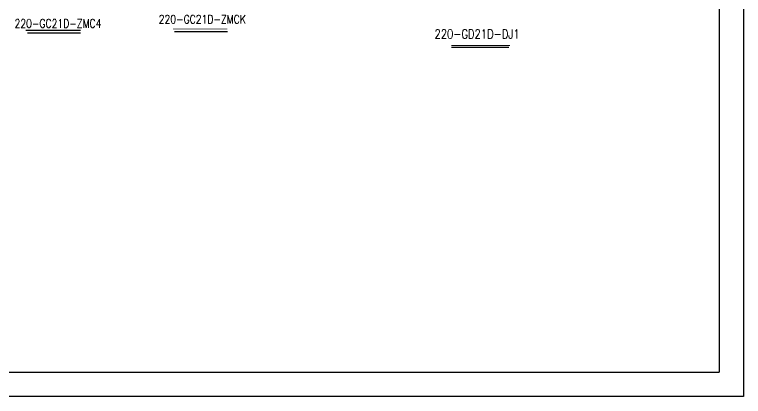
# Model space of a CAD drawing. Header units: millimetres. Extents: x -25344 to 5907, y -19679 to 18215.
# Drawn here: x 4102.9 to 4405, y 920.6 to 1079.1 of the extents above; entities that cross this region are included whole.
import ezdxf

# ---------------------------------------------------------------- set-up
doc = ezdxf.new("R2010")
doc.units = ezdxf.units.MM
doc.layers.add('基本图元层', color=7, linetype='Continuous')
doc.styles.add('TBWZ', font='txt.shx', dxfattribs={"width": 0.7, "bigfont": 'hztxt.shx'})

msp = doc.modelspace()

# ---------------------------------------------------------------- linework, layer by layer
at = {"color": 0}
for p, q in [((4405.02, 1340.63), (4405.02, 920.63)), ((4405.02, 920.63), (3811.02, 920.63))]:
    msp.add_line(p, q, dxfattribs=at)
at = {"color": 0, "const_width": 0.6}
for points in [[(4395.02, 1330.63), (4395.02, 930.63)], [(4395.02, 930.63), (3836.02, 930.63)]]:
    msp.add_lwpolyline(points, dxfattribs=at)
at = {"layer": '基本图元层', "color": 0, "lineweight": 25}
for p, q in [((4107.6, 1072.54), (4130.19, 1072.54)), ((4108.28, 1071.52), (4130.26, 1071.52)), ((4169.25, 1072.06), (4191.24, 1072.06)), ((4284.09, 1065.54), (4307.83, 1065.54))]:
    msp.add_line(p, q, dxfattribs=at)
for points, const_width in [([(4168.58, 1073.08), (4191.17, 1073.08)], 0.333), ([(4283.91, 1066.28), (4308.31, 1066.28)], 0.36)]:
    msp.add_lwpolyline(points, dxfattribs=dict(at, const_width=const_width))

# ---------------------------------------------------------------- texts
at = {"layer": '基本图元层', "color": 0, "lineweight": 25, "style": 'TBWZ', "width": 0.8}
for s, height, p in [('220-GC21D-ZMCK', 3.5, (4162.68, 1075.39)), ('220-GC21D-ZMC4', 3.5, (4102.92, 1073.63)), ('220-GD21D-DJ1', 3.78, (4276.99, 1069.13))]:
    msp.add_text(s, height=height, dxfattribs=at).set_placement(p)

doc.saveas('drawing.dxf')
